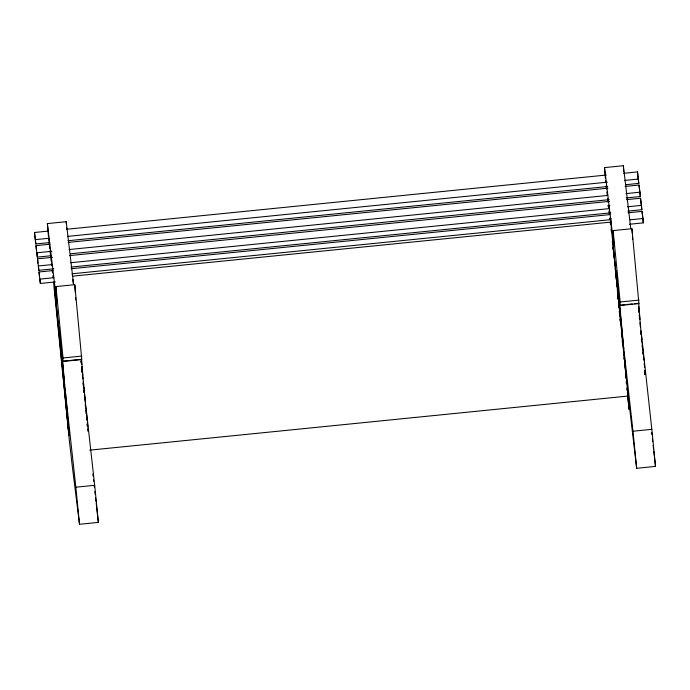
<?xml version="1.0" encoding="UTF-8"?>
<svg xmlns="http://www.w3.org/2000/svg" width="690" height="690" viewBox="0 0 690 690"><rect width="100%" height="100%" fill="white"/><g stroke="black" fill="none" stroke-linecap="round" stroke-linejoin="round"><path stroke-width="1.03" d="M73.597 284.427L66.214 221.697L47.377 223.595L56.752 301.789L55.942 286.574L74.787 284.685L81.756 359.473A769.971 4.908 84.3 0 1 81.627 359.542L82.826 375.472M625.002 304.661L619.758 305.273L623.786 349.261M630.746 228.45L623.363 165.721L604.526 167.61L613.902 245.812L613.1 230.598L631.937 228.709L638.906 303.497A769.971 4.908 84.3 0 1 638.776 303.565L639.975 319.487M75.59 299.9L75.581 297.381M47.377 223.595L48.473 236.661M66.214 221.697L66.257 223.62M623.363 165.721L623.337 166.419M49.74 242.57L35.82 243.967L34.931 236.825L34.5 232.487L48.421 231.09M66.628 229.261L606.441 175.027M623.579 173.302L637.508 171.905L638.819 183.385L625.968 184.679M34.5 232.487L35.388 239.637L49.318 238.231M67.525 236.403L607.338 182.169M624.467 180.452L638.397 179.046M67.948 240.741L607.761 186.507M36.432 249.97L36.001 245.64L49.93 244.234M68.138 242.406L607.95 188.172M625.088 186.447L639.009 185.049L639.897 192.191L640.329 196.529L626.408 197.927M51.888 251.272L36.898 252.781L37.32 257.111L51.25 255.714M69.026 249.547L607.769 195.425M625.977 193.597L639.897 192.191M70.527 253.782L609.27 199.651M37.941 263.157L37.519 258.828L52.509 257.318M69.647 255.593L609.46 201.359M626.598 199.634L640.518 198.237L641.407 205.379L641.838 209.717L627.917 211.114M607.743 205.905L609.891 205.689M52.328 264.572L38.407 265.969L38.83 270.299L53.829 268.798M70.535 262.735L609.279 208.613M627.486 206.784L641.407 205.379M70.967 267.073L610.779 212.839M39.451 276.302L39.02 271.972L52.94 270.566M71.148 268.738L609.891 214.616M628.098 212.779L642.028 211.382L642.916 218.532L643.339 222.861L629.418 224.259M609.253 219.058L611.392 218.842M610.521 219.679L72.209 273.766L72.528 276.181L610.84 222.102L610.521 219.679L628.081 396.051L89.769 450.139M53.837 277.716L39.908 279.114L40.339 283.443L55.329 281.943M630.065 219.817L642.916 218.532M63.989 377.361L62.747 361.362A769.971 4.908 84.3 0 0 62.919 361.37L63.023 357.955L81.86 356.066M619.818 305.221L619.896 305.377A769.971 4.908 84.3 0 0 620.068 305.394L620.172 301.978L639.009 300.09M63.661 361.06L68.897 360.534M70.992 360.327L81.454 359.274M627.098 304.454L632.325 303.928M634.42 303.712L638.604 303.289M62.833 361.474L81.679 359.585M619.982 305.498L638.828 303.6M65.395 391.817L75.84 487.2L94.677 485.311L98.351 522.39L79.514 524.279C67.974 431.276 74.494 484.699 69.362 440.738L65.74 404.237A189.207 1.208 84.3 0 1 64.273 389.289L53.527 282.115M624.226 352.59L632.989 431.224L651.826 429.327L655.5 466.406L636.663 468.303L628.124 395.223M627.9 393.498L627.322 389.712L627.383 391.109M627.762 393.636L628.081 396.051M87.285 423.677L87.673 426.869M637.931 176.243L638.819 183.385M640.329 196.529L639.009 185.049M641.838 209.717L640.518 198.237M643.339 222.861L642.028 211.382M36.001 245.64L37.32 257.111M37.519 258.828L38.83 270.299M39.02 271.972L40.339 283.443M616.291 272.041L616.075 270.428L619.266 304.764A228.045 1.449 84.3 0 1 619.931 311.759L623.441 349.192M645.245 374.472L644.822 370.892M87.941 429.18L88.217 431.423L87.958 428.361M93.452 479.3L93.676 481.249M92.84 474.073L93.09 476.195M651.826 429.327L641.381 333.943M652.361 438.624L652.706 441.635M651.662 432.483L651.903 434.622M616.394 272.921L620.198 312.441A118.257 0.75 84.3 0 0 621 320.859L623.01 341.429M94.677 485.311L85.922 406.669M94.142 485.251L94.383 487.39M94.866 491.599L95.211 494.601M653.801 451.312L654.387 456.47M653.137 445.438L653.568 449.25M95.556 497.611L95.988 501.423M96.203 503.32L98.351 522.39M654.5 457.505L655.5 466.406M606.174 185.877L606.527 189.008M606.855 191.906L607.183 194.813M607.58 198.401L608.011 202.196M608.339 205.189L608.649 207.957M608.977 210.873L609.339 214.081M609.779 218.031L609.986 219.86M610.279 222.542L610.469 224.241M48.671 238.723L49.809 248.857M50.025 250.789L51.189 261.165M51.396 263.011L51.707 265.788M52.19 270.057L52.518 273.024M52.837 275.836L53.035 277.673M611.021 229.218L611.236 231.176M626.166 377.577L626.27 378.456L623.243 342.861M612.341 241.31L612.582 243.561M613.039 247.908L613.263 250.022M626.115 377.025L625.873 374.696M642.744 348.554L643.356 354.617M644.805 373.678L644.883 374.463L644.814 372.928M625.692 375.196L625.899 377.275M626.856 388.237L627.029 389.902M627.693 396.465L629.082 409.524L627.529 392.791M85.836 406.91L83.378 381.242M85.957 408.109L86.474 413.25M68.543 431.172L68.948 435.114L67.974 424.609M643.908 360.137L643.485 355.919M642.123 342.344L642.623 347.363M613.1 230.598L620.172 301.978M632.989 431.224L636.663 468.303M613.1 247.201L613.539 251.686M613.867 254.981L614.212 258.396M614.557 261.855L614.894 265.262M615.221 268.522L615.67 272.99M626.227 381.958L626.417 383.821M85.103 399.631L84.542 394.007M85.232 400.907L85.474 403.339M86.612 414.664L87.052 419.097M72.847 279.381L73.269 283.65M81.731 369.029L82.05 372.229M82.472 376.498L82.688 378.638M83.111 382.898L83.421 386.107M83.844 390.376L84.059 392.507M84.482 396.776L84.801 399.976M85.224 404.245L85.431 406.384M85.862 410.645L86.172 413.853M86.595 418.123L86.811 420.253M87.233 424.523L87.449 426.653M55.942 286.574L63.023 357.955M75.84 487.2L79.514 524.279M65.999 398.846L69.129 434.441L65.912 403.055A88.501 0.561 84.3 0 1 65.377 397.406L61.401 354.272M68.405 429.861L55.071 293.69L55.329 295.415A142.33 0.906 84.3 0 1 55.545 297.071L60.41 343.741M637.508 171.905L637.845 175.372M641.847 339.532L639.846 318.97A118.257 0.75 84.3 0 1 639.035 310.552L638.647 306.481M644.201 363.121L644.633 367.485M623.751 171.577L623.415 167.644M625.442 370.34L624.924 365.001M625.563 371.539L625.675 372.669M615.937 275.75L616.351 279.916M616.644 282.9L616.964 286.203M617.326 289.964L617.679 293.561M617.99 296.752L618.249 299.382M618.809 305.144L619.008 307.214M619.43 311.466L619.672 313.95M620.163 319.022L620.414 321.6M621.604 333.788L621.776 335.513M612.841 244.639L612.401 240.103M620.068 319.392L620.25 321.23M605.423 178.624L604.483 167.687M605.622 180.685L605.82 182.746M87.345 422.047L87.742 426.101M83.68 385.184L82.688 374.946A118.257 0.75 84.3 0 1 81.886 366.528M83.87 387.099L84.387 392.412M66.602 227.553L66.801 229.615M64.541 383.131L65.861 397.406M35.388 239.637L35.82 243.967M644.891 370.125L645.271 374.109M623.406 350.736L623.579 352.521M624.079 357.713L624.234 359.378M616.541 283.021L616.731 284.944M617.938 297.476L618.102 299.149M618.594 304.238L618.852 306.843M619.275 311.25L619.542 313.941M64.653 385.106L63.851 376.835A118.257 0.75 84.3 0 1 63.049 368.426L58.952 326.499L62.117 360.749A228.045 1.449 84.3 0 1 62.781 367.736L68.043 423.738M638.983 312.113L638.768 309.862A228.045 1.449 84.3 0 0 638.63 308.344M639.259 315.045L639.596 318.633M624.217 357.489L624.786 363.57M625.502 372.609L625.614 373.79M81.308 360.482L81.687 364.475M81.834 368.089L82.248 372.479M82.446 374.61L82.843 378.784M639.992 322.808L640.372 326.853M640.734 330.786L641.096 334.615M641.441 338.35L641.614 340.187M642.114 345.552L642.278 347.294M642.752 352.357L642.899 353.987M640.648 331.743L640.829 333.71M623.596 350.899L624.062 355.885M621.802 333.632L621.983 335.607M625.718 374.877L625.89 376.749M622.173 337.565L622.346 339.506M83.223 382.838L83.404 384.813M83.947 390.592L84.12 392.472M84.637 397.975L84.801 399.769M81.032 360.896L81.23 363.018M638.578 309.155L638.768 311.259M639.345 317.529L639.535 319.591M620.69 321.488L612.694 241.095A142.33 0.906 84.3 0 0 612.548 239.93M81.808 369.34L82.007 371.427M87.449 426.472L87.285 424.393M631.937 228.709L632.23 233.039M74.787 284.685L75.305 292.543M632.463 236.566L632.627 239.335M81.187 361.224A228.045 1.449 84.3 0 1 81.403 363.552M622.337 342.671A189.207 1.208 84.3 0 1 622.156 340.808M621.699 336.116A189.207 1.208 84.3 0 1 621.423 333.313M641.545 341.438A88.501 0.561 84.3 0 1 641.372 339.54"/></g></svg>
